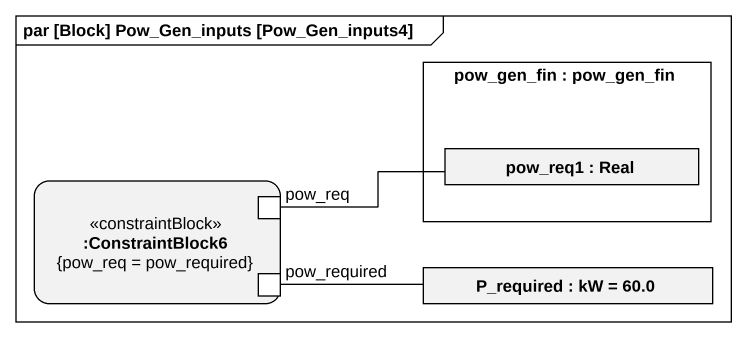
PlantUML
@startuml
mainframe par [Block] Pow_Gen_inputs [Pow_Gen_inputs4]
rectangle "pow_gen_fin : pow_gen_fin" as pow_gen_fin {
  rectangle "pow_req1 : Real" as pow_req1
}
rectangle ":ConstraintBlock6\n{pow_req = pow_required}" as ConstraintBlock6 <<constraintBlock>> {
  port pow_req
  port pow_required
}
rectangle "P_required : kW = 60.0" as P_required
pow_req -right- pow_req1
pow_required -right- P_required
@enduml
